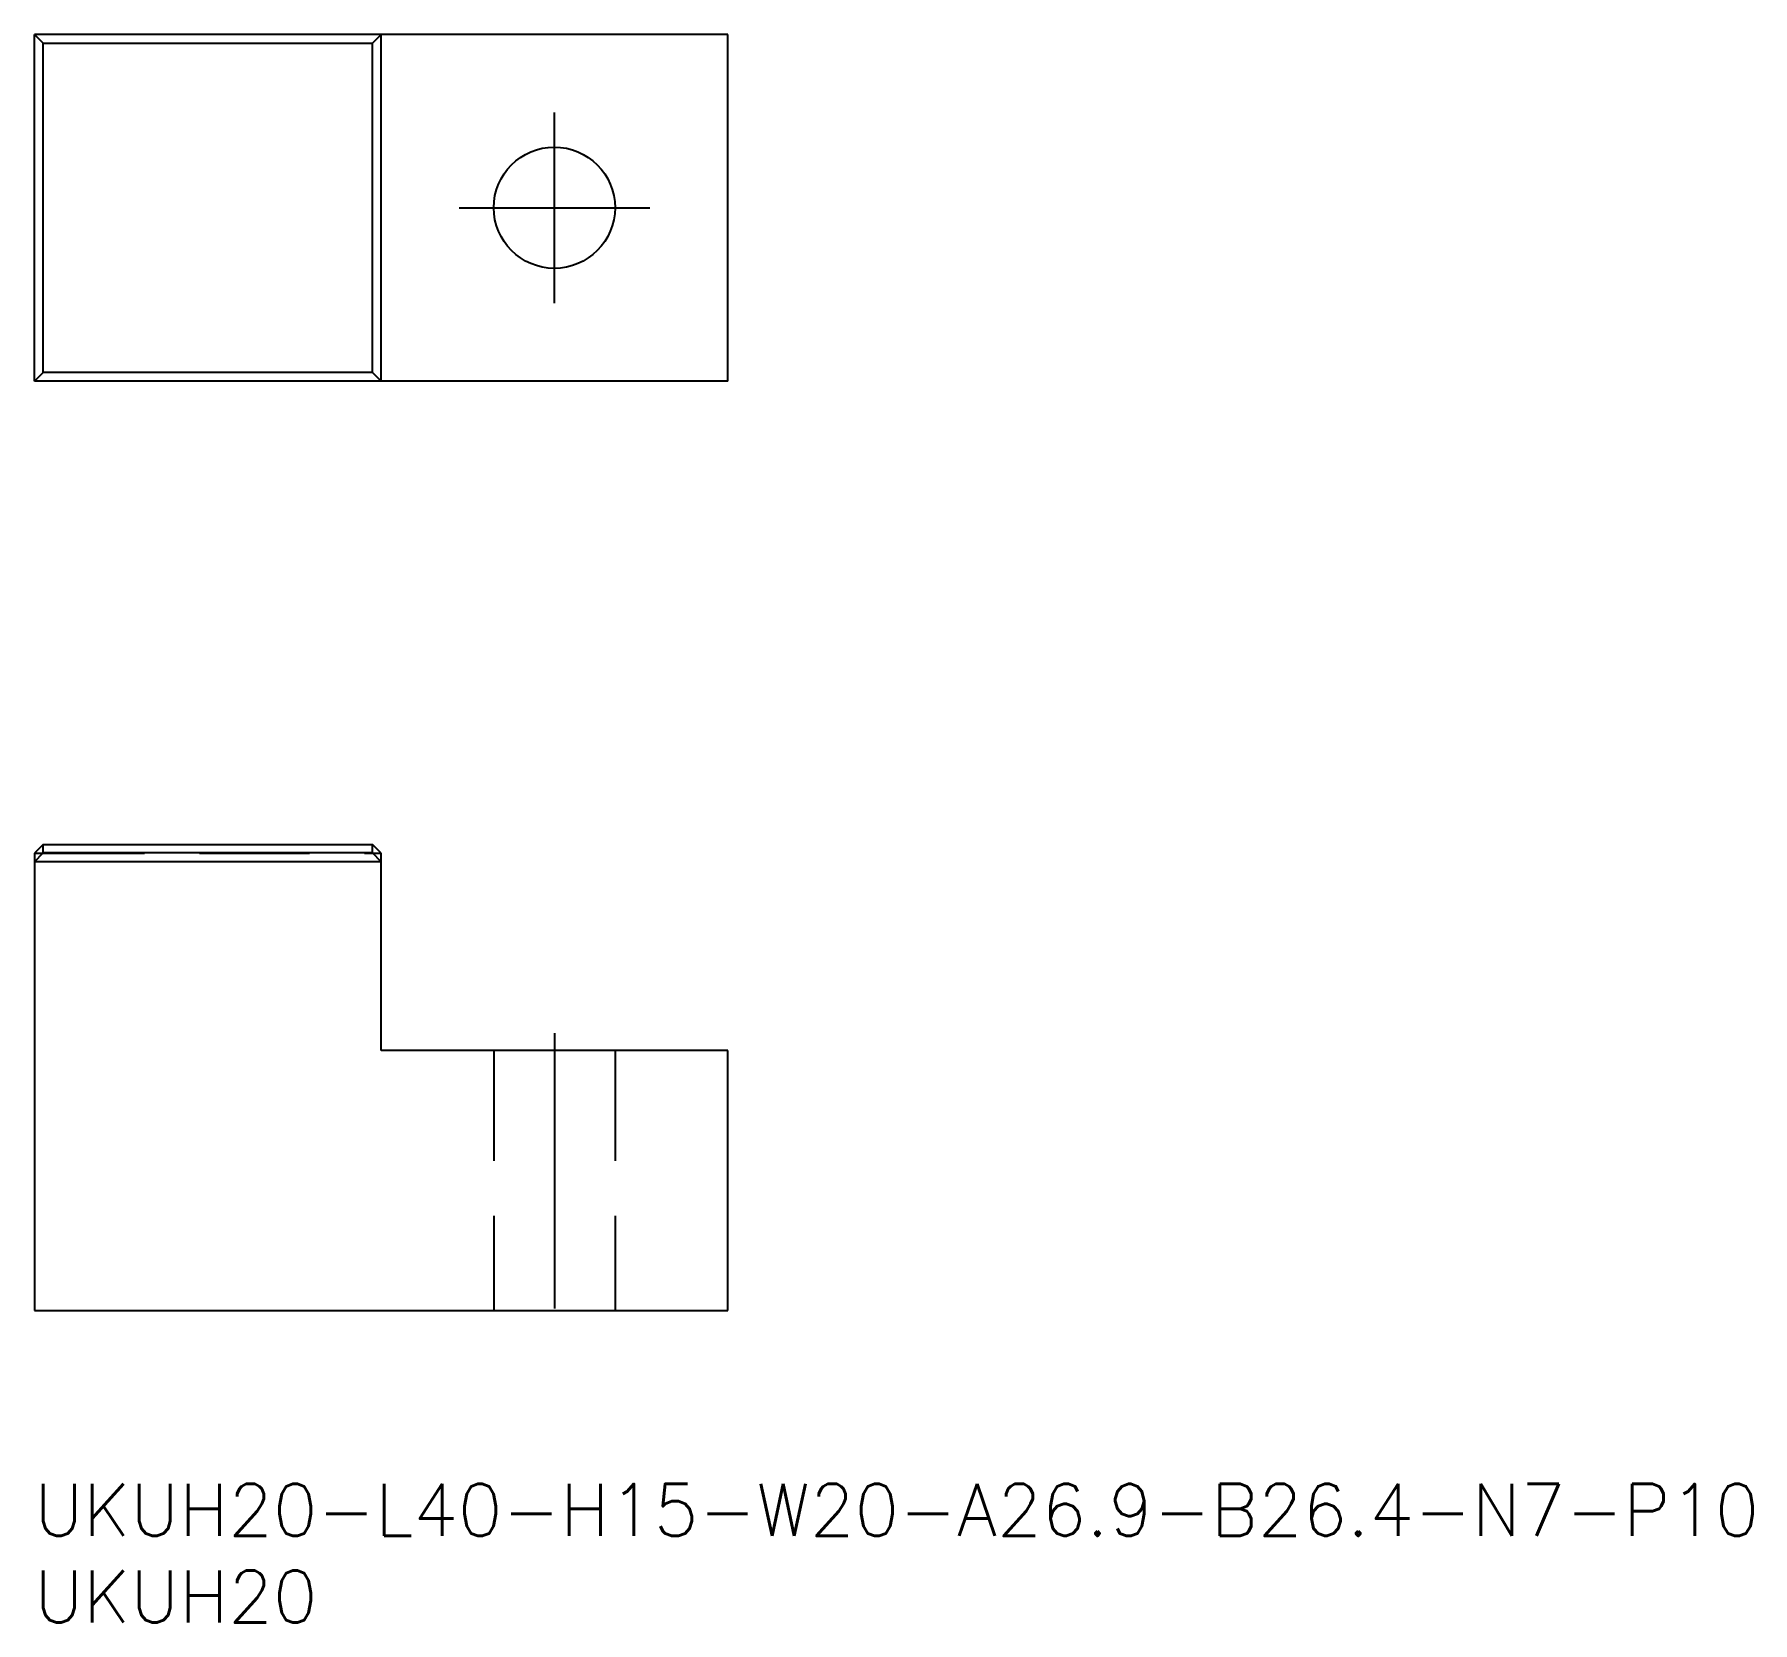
# Model space of a CAD drawing. Extents: x 0 to 99.1, y -8 to 83.6.
import ezdxf

# ---------------------------------------------------------------- set-up
doc = ezdxf.new("R2010")
doc.units = 0
doc.header["$LTSCALE"] = 0.5
doc.linetypes.add('CENTER', pattern=[50.8, 31.75, -6.35, 6.35, -6.35])
doc.linetypes.add('DASHED', pattern=[19.05, 12.7, -6.35])
for name, color, linetype in [('MSM_CENTER', 1, 'CENTER'), ('MSM_CONTINUOUS', 7, 'CONTINUOUS'), ('MSM_DASHED', 4, 'DASHED'), ('MSM_PART_NUMBER', 7, 'CONTINUOUS')]:
    doc.layers.add(name, color=color, linetype=linetype)
doc.styles.get("Standard").update_dxf_attribs({"font": 'txt.shx', "height": 3, "bigfont": 'bigfont.shx'})

msp = doc.modelspace()

# ---------------------------------------------------------------- linework, layer by layer
at = {"layer": 'MSM_CENTER'}
for p, q in [((30, 68.131), (30, 79.131)), ((24.5, 73.631), (35.5, 73.631)), ((30, 26), (30, 9))]:
    msp.add_line(p, q, dxfattribs=at)
at = {"layer": 'MSM_CONTINUOUS'}
for p, q in [((40, 83.631), (0, 83.631)), ((0.5, 83.131), (0, 83.631)), ((0, 63.631), (0, 83.631)), ((20, 83.631), (19.5, 83.131)), ((20, 63.631), (20, 83.631)), ((20, 63.631), (20, 83.631)), ((40, 63.631), (40, 83.631)), ((0.5, 83.131), (19.5, 83.131)), ((0.5, 64.13), (0.5, 83.131)), ((19.5, 64.13), (19.5, 83.131)), ((0, 63.631), (0.5, 64.13)), ((40, 63.631), (0, 63.631)), ((19.5, 64.13), (0.5, 64.13)), ((20, 63.631), (19.5, 64.13)), ((0.5, 36.888), (0, 36.4)), ((0.5, 36.888), (19.5, 36.888)), ((0.5, 36.412), (0.5, 36.888)), ((20, 36.4), (19.5, 36.888)), ((19.5, 36.412), (19.5, 36.888)), ((0, 35.9), (0.5, 36.412)), ((0, 36.4), (0, 10)), ((20, 35.9), (0, 35.9)), ((19.5, 36.412), (0.5, 36.412)), ((20, 35.9), (19.5, 36.412)), ((20, 25), (20, 36.4)), ((40, 25), (20, 25)), ((40, 10), (40, 25)), ((0, 10), (40, 10))]:
    msp.add_line(p, q, dxfattribs=at)
msp.add_circle((30, 73.631), 3.5, dxfattribs=at)
at = {"layer": 'MSM_DASHED'}
for p, q in [((0, 36.4), (20, 36.4)), ((26.5, 25), (26.5, 10)), ((33.5, 25), (33.5, 10))]:
    msp.add_line(p, q, dxfattribs=at)

# ---------------------------------------------------------------- texts
at = {"layer": 'MSM_PART_NUMBER'}
for s, p in [('UKUH20-L40-H15-W20-A26.9-B26.4-N7-P10', (0, -3)), ('UKUH20', (0, -8))]:
    msp.add_text(s, height=3, dxfattribs=at).set_placement(p)

doc.saveas('drawing.dxf')
